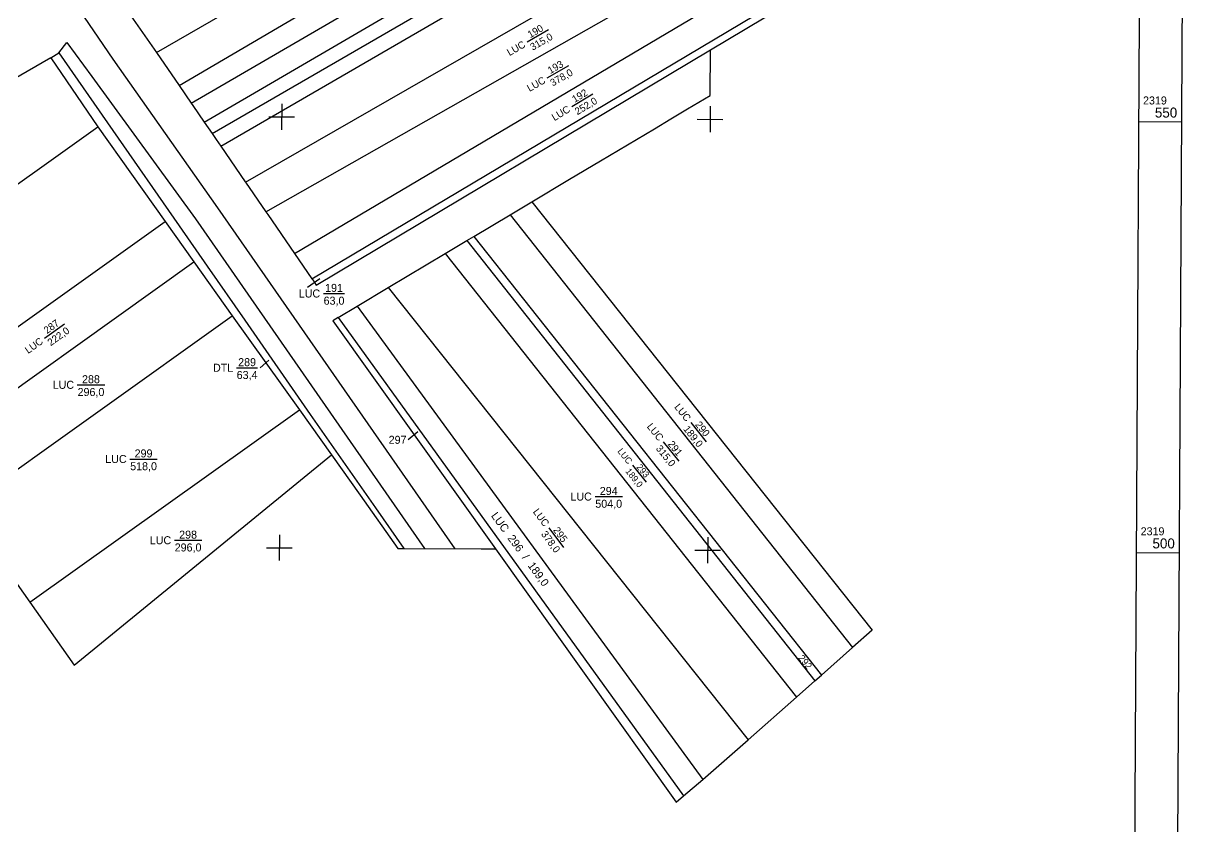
# Model space of a CAD drawing. Header units: metres. Extents: x 591850 to 11787374, y 2319432 to 2388242.
# Drawn here: x 11787159.1 to 11787305.3, y 2387850.7 to 2387951 of the extents above; entities that cross this region are included whole.
import ezdxf
from ezdxf.enums import TextEntityAlignment as Align

# ---------------------------------------------------------------- set-up
doc = ezdxf.new("R2010")
doc.units = ezdxf.units.M
for name, color, linetype in [('FeatureAttribs', 7, 'Continuous'), ('Level 10', 7, 'Continuous'), ('Level 13', 7, 'Continuous'), ('Level 22', 7, 'Continuous'), ('Level 32', 7, 'Continuous'), ('Level 63', 7, 'Continuous')]:
    doc.layers.add(name, color=color, linetype=linetype)

# ---------------------------------------------------------------- blocks, each defined once
blk = doc.blocks.new('FEATURE')

msp = doc.modelspace()

# ---------------------------------------------------------------- linework, layer by layer
at = {"layer": 'Level 10', "color": 7}
for points in [[(11787175.72, 2387947.4), (11787242.75, 2387986.06)], [(11787178.56, 2387943.27), (11787245.32, 2387982.48)], [(11787180.07, 2387941.07), (11787247.06, 2387980.07)], [(11787181.68, 2387938.72), (11787248.69, 2387977.8)], [(11787182.68, 2387937.27), (11787249.85, 2387976.18)], [(11787183.76, 2387935.7), (11787250.93, 2387974.68)], [(11787186.86, 2387931.2), (11787254.31, 2387969.98)], [(11787189.4, 2387927.51), (11787257.17, 2387966.01)], [(11787192.99, 2387922.28), (11787260.02, 2387962.05)], [(11787195.15, 2387919.15), (11787262.16, 2387959.08)], [(11787195.15, 2387919.15), (11787195.22, 2387919.05), (11787195.26, 2387918.99), (11787195.69, 2387918.35), (11787244.94, 2387947.75), (11787262.69, 2387958.35), (11787262.16, 2387959.08)], [(11787172.55, 2387952.01), (11787175.72, 2387947.4)], [(11787175.72, 2387947.4), (11787178.56, 2387943.27)], [(11787244.91, 2387942.05), (11787244.94, 2387947.75)], [(11787162.53, 2387946.73), (11787130.58, 2387928.3), (11787126.83, 2387925.63)], [(11787178.56, 2387943.27), (11787180.07, 2387941.07)], [(11787222.61, 2387928.74), (11787227.34, 2387931.57), (11787231.18, 2387933.86), (11787237.92, 2387937.89), (11787239.98, 2387939.11), (11787241.04, 2387939.75), (11787242.07, 2387940.36), (11787244.91, 2387942.05)], [(11787180.07, 2387941.07), (11787180.28, 2387940.77), (11787181.68, 2387938.72)], [(11787181.68, 2387938.72), (11787182.68, 2387937.27)], [(11787134.89, 2387914.2), (11787168.4, 2387938.11)], [(11787182.68, 2387937.27), (11787183.18, 2387936.55), (11787183.76, 2387935.7)], [(11787183.76, 2387935.7), (11787186.83, 2387931.25), (11787186.86, 2387931.2)], [(11787186.86, 2387931.2), (11787189.4, 2387927.51)], [(11787219.93, 2387927.14), (11787222.61, 2387928.74)], [(11787222.61, 2387928.74), (11787265.13, 2387875.22), (11787262.69, 2387873.07)], [(11787189.4, 2387927.51), (11787189.63, 2387927.17), (11787192.99, 2387922.28)], [(11787215.37, 2387924.42), (11787219.93, 2387927.14)], [(11787219.93, 2387927.14), (11787262.69, 2387873.07)], [(11787143.25, 2387902.35), (11787176.8, 2387926.31)], [(11787214.51, 2387923.91), (11787215.37, 2387924.42)], [(11787215.37, 2387924.42), (11787258.78, 2387869.62)], [(11787211.8, 2387922.29), (11787214.51, 2387923.91)], [(11787214.51, 2387923.91), (11787257.97, 2387868.9)], [(11787146.83, 2387897.28), (11787180.4, 2387921.25)], [(11787192.99, 2387922.28), (11787195.15, 2387919.15)], [(11787204.68, 2387918.04), (11787211.8, 2387922.29)], [(11787211.8, 2387922.29), (11787255.67, 2387866.88)], [(11787200.81, 2387915.73), (11787204.68, 2387918.04)], [(11787204.68, 2387918.04), (11787249.63, 2387861.55)], [(11787198.44, 2387914.31), (11787200.81, 2387915.73)], [(11787200.81, 2387915.73), (11787243.98, 2387856.57)], [(11787151.59, 2387890.53), (11787185.2, 2387914.52)], [(11787198.44, 2387914.31), (11787197.77, 2387913.89), (11787218.09, 2387885.38), (11787240.65, 2387853.75), (11787241.55, 2387854.52)], [(11787198.44, 2387914.31), (11787241.55, 2387854.52)], [(11787159.92, 2387878.72), (11787193.58, 2387902.75)], [(11787147.34, 2387896.56), (11787151.59, 2387890.53), (11787159.92, 2387878.72), (11787165.45, 2387870.88), (11787197.58, 2387897.13)], [(11787205.9, 2387885.45), (11787206.64, 2387885.45), (11787216.3, 2387885.39), (11787218.09, 2387885.38)], [(11787258.78, 2387869.62), (11787262.69, 2387873.07)], [(11787255.67, 2387866.88), (11787257.97, 2387868.9)], [(11787257.97, 2387868.9), (11787258.78, 2387869.62)], [(11787249.63, 2387861.55), (11787255.67, 2387866.88)], [(11787243.98, 2387856.57), (11787249.63, 2387861.55)], [(11787241.55, 2387854.52), (11787243.98, 2387856.57)]]:
    msp.add_lwpolyline(points, dxfattribs=at)
at = {"layer": 'Level 13', "color": 7}
for points in [[(11787222.04, 2387948.74, 0), (11787224.72, 2387950.27, 0)], [(11787224.55, 2387944.26, 0), (11787227.23, 2387945.8, 0)], [(11787227.61, 2387940.66, 0), (11787230.25, 2387942.24, 0)], [(11787196.58, 2387917.3, 0), (11787199.23, 2387917.3, 0)], [(11787161.73, 2387911.73, 0), (11787164.23, 2387913.53, 0)], [(11787185.72, 2387908.02, 0), (11787188.37, 2387908.02, 0)], [(11787165.84, 2387905.89, 0), (11787169.27, 2387905.89, 0)], [(11787242.47, 2387901.19, 0), (11787244.41, 2387898.78, 0)], [(11787239.04, 2387898.75, 0), (11787240.98, 2387896.35, 0)], [(11787172.41, 2387896.62, 0), (11787175.83, 2387896.62, 0)], [(11787235.18, 2387895.84, 0), (11787236.9, 2387893.71, 0)], [(11787230.51, 2387891.93, 0), (11787233.93, 2387891.93, 0)], [(11787224.74, 2387888.03, 0), (11787226.58, 2387885.55, 0)], [(11787177.97, 2387886.47, 0), (11787181.4, 2387886.47, 0)]]:
    msp.add_polyline3d(points, dxfattribs=at)
at = {"layer": 'Level 13', "color": 1}
for points in [[(11787196.14, 2387919.13, 0), (11787194.6, 2387918.06, 0)], [(11787189.76, 2387908.96, 0), (11787188.67, 2387908.01, 0)], [(11787208.39, 2387900.01, 0), (11787207.17, 2387899.01, 0)]]:
    msp.add_polyline3d(points, dxfattribs=at)
at = {"layer": 'Level 22', "color": 7}
for points in [[(11787160.63, 2387960.78, 0), (11787170.28, 2387946.58, 0)], [(11787160.63, 2387960.78, 0), (11787170.28, 2387946.58, 0)], [(11787160.63, 2387960.78, 0), (11787170.28, 2387946.58, 0)], [(11787163.55, 2387947.38, 0), (11787164.52, 2387948.67, 0)], [(11787163.55, 2387947.38, 0), (11787164.52, 2387948.67, 0)], [(11787163.55, 2387947.38, 0), (11787164.52, 2387948.67, 0)], [(11787163.55, 2387947.38, 0), (11787164.52, 2387948.67, 0)], [(11787163.55, 2387947.38, 0), (11787164.52, 2387948.67, 0)], [(11787163.55, 2387947.38, 0), (11787163.56, 2387947.4, 0)], [(11787163.55, 2387947.38, 0), (11787163.56, 2387947.4, 0)], [(11787164.52, 2387948.67, 0), (11787167.64, 2387944.42, 0)], [(11787164.52, 2387948.67, 0), (11787167.64, 2387944.42, 0)], [(11787164.52, 2387948.67, 0), (11787167.64, 2387944.42, 0)], [(11787164.52, 2387948.67, 0), (11787167.64, 2387944.42, 0)], [(11787164.52, 2387948.67, 0), (11787167.64, 2387944.42, 0)], [(11787170.28, 2387946.58, 0), (11787183.35, 2387928.01, 0)], [(11787170.28, 2387946.58, 0), (11787183.35, 2387928.01, 0)], [(11787170.28, 2387946.58, 0), (11787183.35, 2387928.01, 0)], [(11787167.64, 2387944.42, 0), (11787180.6, 2387926.64, 0)], [(11787167.64, 2387944.42, 0), (11787180.6, 2387926.64, 0)], [(11787167.64, 2387944.42, 0), (11787180.6, 2387926.64, 0)], [(11787167.64, 2387944.42, 0), (11787180.6, 2387926.64, 0)], [(11787167.64, 2387944.42, 0), (11787180.6, 2387926.64, 0)], [(11787183.35, 2387928.01, 0), (11787213.02, 2387885.41, 0)], [(11787183.35, 2387928.01, 0), (11787213.02, 2387885.41, 0)], [(11787183.35, 2387928.01, 0), (11787213.02, 2387885.41, 0)], [(11787183.35, 2387928.01, 0), (11787213.02, 2387885.41, 0)], [(11787183.35, 2387928.01, 0), (11787213.02, 2387885.41, 0)], [(11787180.6, 2387926.64, 0), (11787209.21, 2387885.43, 0)], [(11787180.6, 2387926.64, 0), (11787209.21, 2387885.43, 0)], [(11787180.6, 2387926.64, 0), (11787209.21, 2387885.43, 0)], [(11787180.6, 2387926.64, 0), (11787209.21, 2387885.43, 0)], [(11787180.6, 2387926.64, 0), (11787209.21, 2387885.43, 0)]]:
    msp.add_polyline3d(points, dxfattribs=at)
at = {"layer": 'Level 32', "color": 3}
for points in [[(11787162.53, 2387946.73), (11787163.55, 2387947.37), (11787170.29, 2387937.66), (11787178.55, 2387925.77), (11787182.08, 2387920.7), (11787186.75, 2387913.96), (11787194.93, 2387902.2), (11787199.58, 2387895.51), (11787203.07, 2387890.5), (11787206.64, 2387885.45)], [(11787162.53, 2387946.73), (11787168.4, 2387938.11), (11787176.8, 2387926.31), (11787180.4, 2387921.25), (11787185.2, 2387914.52), (11787193.58, 2387902.75), (11787197.58, 2387897.13), (11787201.17, 2387892.09)], [(11787201.17, 2387892.09), (11787205.9, 2387885.45)]]:
    msp.add_lwpolyline(points, dxfattribs=at)
at = {"layer": 'Level 63', "color": 7}
for points in [[(11786919.91, 2388215.45), (11787305.28, 2388213.31), (11787303.14, 2387825.69), (11786917.79, 2387827.83), (11786919.91, 2388215.45)], [(11786925.24, 2388210.04), (11787299.89, 2388207.96), (11787297.82, 2387831.1), (11786923.17, 2387833.19), (11786925.24, 2388210.04)]]:
    msp.add_lwpolyline(points, close=True, dxfattribs=at)
for points in [[(11787191.38, 2387940.98, 0), (11787191.36, 2387937.75, 0)], [(11787244.9, 2387940.69, 0), (11787244.88, 2387937.46, 0)], [(11787189.76, 2387939.38, 0), (11787192.97, 2387939.36, 0)], [(11787243.28, 2387939.08, 0), (11787246.49, 2387939.06, 0)], [(11787298.41, 2387938.77, 0), (11787303.76, 2387938.74, 0)], [(11787191.08, 2387887.15, 0), (11787191.06, 2387883.92, 0)], [(11787244.6, 2387886.85, 0), (11787244.58, 2387883.62, 0)], [(11787189.47, 2387885.54, 0), (11787192.68, 2387885.52, 0)], [(11787242.99, 2387885.24, 0), (11787246.2, 2387885.23, 0)], [(11787298.11, 2387884.94, 0), (11787303.47, 2387884.91, 0)]]:
    msp.add_polyline3d(points, dxfattribs=at)

# ---------------------------------------------------------------- block references
at = {"layer": 'FeatureAttribs'}
ref = msp.add_blockref('FEATURE', (11787223.28, 2387949.68), dxfattribs=at)
ref.add_attrib('NAME', '190', dxfattribs={"color": 1, "height": 0.9, "rotation": 29.8}).set_placement((11787223.28, 2387949.68), align=Align.CENTER)
ref = msp.add_blockref('FEATURE', (11787221.69, 2387948.54), dxfattribs=at)
ref.add_attrib('NAME', 'LUC', dxfattribs={"color": 3, "height": 0.9, "rotation": 29.8}).set_placement((11787221.69, 2387948.54), align=Align.MIDDLE_RIGHT)
ref = msp.add_blockref('FEATURE', (11787223.58, 2387949.15), dxfattribs=at)
ref.add_attrib('NAME', '315,0', dxfattribs={"color": 1, "height": 0.9, "rotation": 29.8}).set_placement((11787223.58, 2387949.15), align=Align.TOP_CENTER)
ref = msp.add_blockref('FEATURE', (11787225.79, 2387945.2), dxfattribs=at)
ref.add_attrib('NAME', '193', dxfattribs={"color": 1, "height": 0.9, "rotation": 29.8}).set_placement((11787225.79, 2387945.2), align=Align.CENTER)
ref = msp.add_blockref('FEATURE', (11787226.09, 2387944.68), dxfattribs=at)
ref.add_attrib('NAME', '378,0', dxfattribs={"color": 1, "height": 0.9, "rotation": 29.8}).set_placement((11787226.09, 2387944.68), align=Align.TOP_CENTER)
ref = msp.add_blockref('FEATURE', (11787224.2, 2387944.06), dxfattribs=at)
ref.add_attrib('NAME', 'LUC', dxfattribs={"color": 3, "height": 0.9, "rotation": 29.8}).set_placement((11787224.2, 2387944.06), align=Align.MIDDLE_RIGHT)
ref = msp.add_blockref('FEATURE', (11787228.83, 2387941.62), dxfattribs=at)
ref.add_attrib('NAME', '192', dxfattribs={"color": 1, "height": 0.9, "rotation": 31}).set_placement((11787228.83, 2387941.62), align=Align.CENTER)
ref = msp.add_blockref('FEATURE', (11787229.14, 2387941.11), dxfattribs=at)
ref.add_attrib('NAME', '252,0', dxfattribs={"color": 1, "height": 0.9, "rotation": 31}).set_placement((11787229.14, 2387941.11), align=Align.TOP_CENTER)
ref = msp.add_blockref('FEATURE', (11787298.96, 2387940.92), dxfattribs=at)
ref.add_attrib('NAME', '2319', (11787298.96, 2387940.92), dxfattribs={"color": 7, "height": 1})
ref = msp.add_blockref('FEATURE', (11787227.27, 2387940.45), dxfattribs=at)
ref.add_attrib('NAME', 'LUC', dxfattribs={"color": 3, "height": 0.9, "rotation": 31}).set_placement((11787227.27, 2387940.45), align=Align.MIDDLE_RIGHT)
ref = msp.add_blockref('FEATURE', (11787303.23, 2387939.28), dxfattribs=at)
ref.add_attrib('NAME', '550', dxfattribs={"color": 7, "height": 1.25}).set_placement((11787303.23, 2387939.28), align=Align.RIGHT)
ref = msp.add_blockref('FEATURE', (11787197.91, 2387917.5), dxfattribs=at)
ref.add_attrib('NAME', '191', dxfattribs={"color": 1, "height": 1}).set_placement((11787197.91, 2387917.5), align=Align.CENTER)
ref = msp.add_blockref('FEATURE', (11787196.18, 2387917.3), dxfattribs=at)
ref.add_attrib('NAME', 'LUC', dxfattribs={"color": 3, "height": 1}).set_placement((11787196.18, 2387917.3), align=Align.MIDDLE_RIGHT)
ref = msp.add_blockref('FEATURE', (11787197.91, 2387916.9), dxfattribs=at)
ref.add_attrib('NAME', '63,0', dxfattribs={"color": 1, "height": 1}).set_placement((11787197.91, 2387916.9), align=Align.TOP_CENTER)
ref = msp.add_blockref('FEATURE', (11787162.87, 2387912.8), dxfattribs=at)
ref.add_attrib('NAME', '287', dxfattribs={"color": 1, "height": 0.9, "rotation": 35.7}).set_placement((11787162.87, 2387912.8), align=Align.CENTER)
ref = msp.add_blockref('FEATURE', (11787163.22, 2387912.31), dxfattribs=at)
ref.add_attrib('NAME', '222,0', dxfattribs={"color": 1, "height": 0.9, "rotation": 35.7}).set_placement((11787163.22, 2387912.31), align=Align.TOP_CENTER)
ref = msp.add_blockref('FEATURE', (11787161.4, 2387911.5), dxfattribs=at)
ref.add_attrib('NAME', 'LUC', dxfattribs={"color": 3, "height": 0.9, "rotation": 35.7}).set_placement((11787161.4, 2387911.5), align=Align.MIDDLE_RIGHT)
ref = msp.add_blockref('FEATURE', (11787185.32, 2387908.02), dxfattribs=at)
ref.add_attrib('NAME', 'DTL', dxfattribs={"color": 3, "height": 1}).set_placement((11787185.32, 2387908.02), align=Align.MIDDLE_RIGHT)
ref = msp.add_blockref('FEATURE', (11787187.05, 2387908.22), dxfattribs=at)
ref.add_attrib('NAME', '289', dxfattribs={"color": 1, "height": 1}).set_placement((11787187.05, 2387908.22), align=Align.CENTER)
ref = msp.add_blockref('FEATURE', (11787165.44, 2387905.89), dxfattribs=at)
ref.add_attrib('NAME', 'LUC', dxfattribs={"color": 3, "height": 1}).set_placement((11787165.44, 2387905.89), align=Align.MIDDLE_RIGHT)
ref = msp.add_blockref('FEATURE', (11787167.55, 2387906.09), dxfattribs=at)
ref.add_attrib('NAME', '288', dxfattribs={"color": 1, "height": 1}).set_placement((11787167.55, 2387906.09), align=Align.CENTER)
ref = msp.add_blockref('FEATURE', (11787187.05, 2387907.62), dxfattribs=at)
ref.add_attrib('NAME', '63,4', dxfattribs={"color": 1, "height": 1}).set_placement((11787187.05, 2387907.62), align=Align.TOP_CENTER)
ref = msp.add_blockref('FEATURE', (11787167.55, 2387905.49), dxfattribs=at)
ref.add_attrib('NAME', '296,0', dxfattribs={"color": 1, "height": 1}).set_placement((11787167.55, 2387905.49), align=Align.TOP_CENTER)
ref = msp.add_blockref('FEATURE', (11787242.22, 2387901.5), dxfattribs=at)
ref.add_attrib('NAME', 'LUC', dxfattribs={"color": 3, "height": 0.9, "rotation": 308.8}).set_placement((11787242.22, 2387901.5), align=Align.MIDDLE_RIGHT)
ref = msp.add_blockref('FEATURE', (11787238.79, 2387899.06), dxfattribs=at)
ref.add_attrib('NAME', 'LUC', dxfattribs={"color": 3, "height": 0.9, "rotation": 308.9}).set_placement((11787238.79, 2387899.06), align=Align.MIDDLE_RIGHT)
ref = msp.add_blockref('FEATURE', (11787243.13, 2387899.73), dxfattribs=at)
ref.add_attrib('NAME', '189,0', dxfattribs={"color": 1, "height": 0.9, "rotation": 308.8}).set_placement((11787243.13, 2387899.73), align=Align.TOP_CENTER)
ref = msp.add_blockref('FEATURE', (11787243.59, 2387900.11), dxfattribs=at)
ref.add_attrib('NAME', '290', dxfattribs={"color": 1, "height": 0.9, "rotation": 308.8}).set_placement((11787243.59, 2387900.11), align=Align.CENTER)
ref = msp.add_blockref('FEATURE', (11787205.85, 2387899.02), dxfattribs=at)
ref.add_attrib('NAME', '297', dxfattribs={"color": 1, "height": 1}).set_placement((11787205.85, 2387899.02), align=Align.MIDDLE_CENTER)
ref = msp.add_blockref('FEATURE', (11787174.12, 2387896.82), dxfattribs=at)
ref.add_attrib('NAME', '299', dxfattribs={"color": 1, "height": 1}).set_placement((11787174.12, 2387896.82), align=Align.CENTER)
ref = msp.add_blockref('FEATURE', (11787234.92, 2387896.15), dxfattribs=at)
ref.add_attrib('NAME', 'LUC', dxfattribs={"color": 3, "height": 0.8, "rotation": 308.9}).set_placement((11787234.92, 2387896.15), align=Align.MIDDLE_RIGHT)
ref = msp.add_blockref('FEATURE', (11787239.7, 2387897.3), dxfattribs=at)
ref.add_attrib('NAME', '315,0', dxfattribs={"color": 1, "height": 0.9, "rotation": 308.9}).set_placement((11787239.7, 2387897.3), align=Align.TOP_CENTER)
ref = msp.add_blockref('FEATURE', (11787240.17, 2387897.67), dxfattribs=at)
ref.add_attrib('NAME', '291', dxfattribs={"color": 1, "height": 0.9, "rotation": 308.9}).set_placement((11787240.17, 2387897.67), align=Align.CENTER)
ref = msp.add_blockref('FEATURE', (11787172.01, 2387896.62), dxfattribs=at)
ref.add_attrib('NAME', 'LUC', dxfattribs={"color": 3, "height": 1}).set_placement((11787172.01, 2387896.62), align=Align.MIDDLE_RIGHT)
ref = msp.add_blockref('FEATURE', (11787174.12, 2387896.22), dxfattribs=at)
ref.add_attrib('NAME', '518,0', dxfattribs={"color": 1, "height": 1}).set_placement((11787174.12, 2387896.22), align=Align.TOP_CENTER)
ref = msp.add_blockref('FEATURE', (11787235.72, 2387894.52), dxfattribs=at)
ref.add_attrib('NAME', '189,0', dxfattribs={"color": 1, "height": 0.8, "rotation": 308.9}).set_placement((11787235.72, 2387894.52), align=Align.TOP_CENTER)
ref = msp.add_blockref('FEATURE', (11787236.19, 2387894.9), dxfattribs=at)
ref.add_attrib('NAME', '293', dxfattribs={"color": 1, "height": 0.8, "rotation": 308.9}).set_placement((11787236.19, 2387894.9), align=Align.CENTER)
ref = msp.add_blockref('FEATURE', (11787230.11, 2387891.93), dxfattribs=at)
ref.add_attrib('NAME', 'LUC', dxfattribs={"color": 3, "height": 1}).set_placement((11787230.11, 2387891.93), align=Align.MIDDLE_RIGHT)
ref = msp.add_blockref('FEATURE', (11787232.22, 2387892.13), dxfattribs=at)
ref.add_attrib('NAME', '294', dxfattribs={"color": 1, "height": 1}).set_placement((11787232.22, 2387892.13), align=Align.CENTER)
ref = msp.add_blockref('FEATURE', (11787224.5, 2387888.35), dxfattribs=at)
ref.add_attrib('NAME', 'LUC', dxfattribs={"color": 3, "height": 0.9, "rotation": 306.6}).set_placement((11787224.5, 2387888.35), align=Align.MIDDLE_RIGHT)
ref = msp.add_blockref('FEATURE', (11787232.22, 2387891.53), dxfattribs=at)
ref.add_attrib('NAME', '504,0', dxfattribs={"color": 1, "height": 1}).set_placement((11787232.22, 2387891.53), align=Align.TOP_CENTER)
ref = msp.add_blockref('FEATURE', (11787219.46, 2387887.66), dxfattribs=at)
ref.add_attrib('NAME', 'LUC', dxfattribs={"color": 3, "height": 1, "rotation": 306.3}).set_placement((11787219.46, 2387887.66), align=Align.MIDDLE_RIGHT)
ref = msp.add_blockref('FEATURE', (11787179.68, 2387886.67), dxfattribs=at)
ref.add_attrib('NAME', '298', dxfattribs={"color": 1, "height": 1}).set_placement((11787179.68, 2387886.67), align=Align.CENTER)
ref = msp.add_blockref('FEATURE', (11787225.34, 2387886.55), dxfattribs=at)
ref.add_attrib('NAME', '378,0', dxfattribs={"color": 1, "height": 0.9, "rotation": 306.6}).set_placement((11787225.34, 2387886.55), align=Align.TOP_CENTER)
ref = msp.add_blockref('FEATURE', (11787225.82, 2387886.91), dxfattribs=at)
ref.add_attrib('NAME', '295', dxfattribs={"color": 1, "height": 0.9, "rotation": 306.6}).set_placement((11787225.82, 2387886.91), align=Align.CENTER)
ref = msp.add_blockref('FEATURE', (11787298.66, 2387887.09), dxfattribs=at)
ref.add_attrib('NAME', '2319', (11787298.66, 2387887.09), dxfattribs={"color": 7, "height": 1})
ref = msp.add_blockref('FEATURE', (11787177.57, 2387886.47), dxfattribs=at)
ref.add_attrib('NAME', 'LUC', dxfattribs={"color": 3, "height": 1}).set_placement((11787177.57, 2387886.47), align=Align.MIDDLE_RIGHT)
ref = msp.add_blockref('FEATURE', (11787179.68, 2387886.07), dxfattribs=at)
ref.add_attrib('NAME', '296,0', dxfattribs={"color": 1, "height": 1}).set_placement((11787179.68, 2387886.07), align=Align.TOP_CENTER)
ref = msp.add_blockref('FEATURE', (11787220.6, 2387886.1), dxfattribs=at)
ref.add_attrib('NAME', '296', dxfattribs={"color": 1, "height": 1, "rotation": 306.3}).set_placement((11787220.6, 2387886.1), align=Align.MIDDLE_CENTER)
ref = msp.add_blockref('FEATURE', (11787302.93, 2387885.45), dxfattribs=at)
ref.add_attrib('NAME', '500', dxfattribs={"color": 7, "height": 1.25}).set_placement((11787302.93, 2387885.45), align=Align.RIGHT)
ref = msp.add_blockref('FEATURE', (11787221.75, 2387884.55), dxfattribs=at)
ref.add_attrib('NAME', '/', dxfattribs={"color": 7, "height": 1, "rotation": 306.3}).set_placement((11787221.75, 2387884.55), align=Align.MIDDLE_LEFT)
ref = msp.add_blockref('FEATURE', (11787222.45, 2387883.59), dxfattribs=at)
ref.add_attrib('NAME', '189,0', dxfattribs={"color": 1, "height": 1, "rotation": 306.3}).set_placement((11787222.45, 2387883.59), align=Align.MIDDLE_LEFT)
ref = msp.add_blockref('FEATURE', (11787256.76, 2387871.27), dxfattribs=at)
ref.add_attrib('NAME', '292', dxfattribs={"color": 1, "height": 0.85, "rotation": 308.8}).set_placement((11787256.76, 2387871.27), align=Align.MIDDLE_CENTER)

doc.saveas('drawing.dxf')
